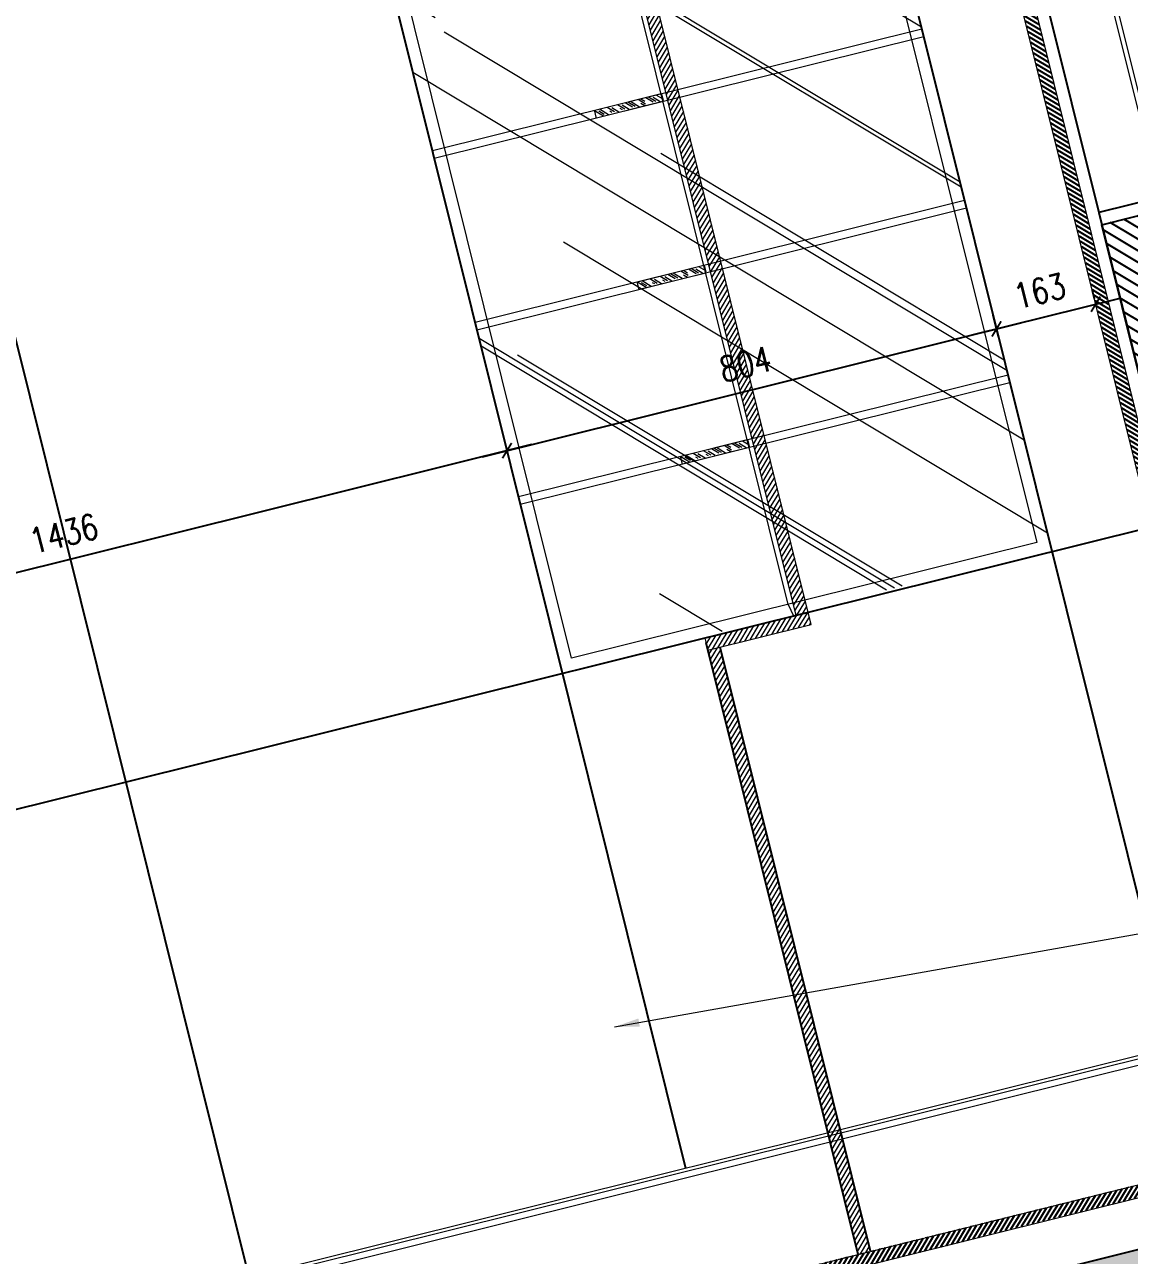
# Model space of a CAD drawing. Header units: inches. Extents: x 252212 to 296477, y 417293 to 492071.
# Drawn here: x 268753 to 270514, y 472488 to 474451 of the extents above; entities that cross this region are included whole.
import ezdxf

# ---------------------------------------------------------------- set-up
doc = ezdxf.new("R2010")
doc.units = ezdxf.units.IN
doc.header["$MEASUREMENT"] = 0
doc.linetypes.add('DASHED', pattern=[0.75, 0.5, -0.25])
doc.linetypes.add('HIDDEN', pattern=[0.375, 0.25, -0.125])
for name, color, linetype in [('0 toilet wall finishing', 8, 'Continuous'), ('8', 8, 'Continuous'), ('A-Hidden', 8, 'HIDDEN'), ('Layer1', 1, 'Continuous'), ('Layer3', 7, 'Continuous'), ('Layer7', 8, 'Continuous')]:
    doc.layers.add(name, color=color, linetype=linetype)
for name, color, linetype, lineweight in [('A-Dim-ID', 9, 'Continuous', 20), ('A-FLOR-SLAB', 5, 'Continuous', 40), ('A-RNDR-ALUM', 1, 'Continuous', 9), ('A-RNDR-PT36', 253, 'Continuous', 20), ('CQ Marble', 6, 'Continuous', 0), ('Glass', 4, 'Continuous', 0), ('Glass-Mirror', 4, 'Continuous', 0), ('GRC Hatch', 253, 'Continuous', 0), ('ID-NOTES', 3, 'Continuous', 0), ('Marble', 6, 'Continuous', 0)]:
    doc.layers.add(name, color=color, linetype=linetype, lineweight=lineweight)
doc.styles.add('ST9', font='romans.shx', dxfattribs={"width": 0.8})
doc.styles.add('ZZ-Dim All', font='romans.shx', dxfattribs={"width": 0.8})
doc.dimstyles.new('DIM 0200', dxfattribs={"dimscale": 200, "dimtxt": 1, "dimasz": 0.8, "dimexe": 0.5, "dimexo": 1, "dimgap": 0.4, "dimtad": 1, "dimdec": 0, "dimrnd": 10, "dimdsep": 46, "dimtxsty": 'ZZ-Dim All', "dimblk1": 'ARCHTICK', "dimblk2": 'ARCHTICK', "dimsah": 1, "dimcen": 1, "dimdle": 0.5, "dimclrd": 256, "dimclre": 256, "dimclrt": 256, "dimadec": 0, "dimazin": 2, "dimtfac": 1, "dimtdec": 0, "dimtix": 1, "dimtmove": 2, "dimatfit": 2, "dimfxl": 1, "dimfxlon": 1, "dimtolj": 1, "dimtzin": 0, "dimlwd": -1, "dimlwe": -1, "dimarcsym": 0})
doc.dimstyles.new('DIM-20', dxfattribs={"dimscale": 1000, "dimtxt": 0.044, "dimasz": 0.035, "dimexe": 0.022, "dimexo": 0.022, "dimgap": 0.022, "dimtad": 1, "dimdec": 0, "dimzin": 0, "dimdsep": 46, "dimtxsty": 'ST9', "dimblk1": 'ARCHTICK', "dimblk2": 'ARCHTICK', "dimsah": 1, "dimcen": 0.088, "dimdle": 0.04, "dimclrd": 256, "dimclre": 256, "dimclrt": 3, "dimadec": 0, "dimazin": 0, "dimtfac": 1, "dimtdec": 0, "dimtix": 1, "dimtofl": 0, "dimtmove": 1, "dimatfit": 3, "dimldrblk": 'CLOSED', "dimfxl": 1, "dimtolj": 1, "dimtzin": 0, "dimarcsym": 0})
pattern_1 = [(45, (-39154.6824, -48912.3394), (-4.4194174, 4.4194174), [])]

# ---------------------------------------------------------------- blocks, each defined once
blk = doc.blocks.new('GLAZ-4')
at = {"layer": 'A-RNDR-ALUM'}
blk.add_line((-50, 1775, 0), (-50, 550, 0), dxfattribs=at)
at = {"layer": 'A-RNDR-PT36'}
blk.add_line((-42.2, 570, 0), (-42.2, 1730, 0), dxfattribs=at)
blk = doc.blocks.new('GF-11_SEC B')
at = {"layer": 'Layer7', "ltscale": 300}
h = blk.add_hatch(dxfattribs=at)
h.set_pattern_fill('AR-CONC', color=256, scale=10, style=0)
h.set_pattern_definition([(130, (22218.07, 5882.544), (-71.726, -6.2752), [7.5, -82.5]), (185, (22218.07, 5882.544), (13.87513, 75.2192), [6, -66]), (79.5486, (22212.094, 5882.02), (-57.85094, 68.94395), [6.374, -70.1142]), (133.8158, (22218.07, 5902.54), (-106.7241, -16.5519), [11.25, -123.75]), (83.3644, (22209.18, 5901.16), (-93.4663, 97.4118), [9.561, -105.1713]), (188.8158, (22218.07, 5902.54), (-93.4662, 97.4119), [9, -99]), (159, (22208.07, 5897.544), (-59.6907, -40.2619), [7.5, -82.5]), (214, (22208.07, 5897.544), (-24.33153, 72.515), [6, -66]), (108.5486, (22203.1, 5894.19), (-84.02226, 32.25305), [6.374, -70.1142]), (142.5, (22218.07, 5882.544), (-1.215986, 33.289385), [0, -65.2, 0, -67, 0, -66.25]), (172.5, (22218.07, 5882.544), (-26.30695, 39.44117), [0, -38.2, 0, -63.7, 0, -25.25]), (212.5, (22240.37, 5882.544), (-53.38224, -2.25549), [0, -25, 0, -78, 0, -103.5]), (222.5, (22250.37, 5882.544), (-58.31862, 10.0105), [0, -32.5, 0, -51.8, 0, -73.5])])
h.paths.add_polyline_path([(18072.8, 2028.2), (18072.8, 1778.2), (22068.1, 1778.2), (22068.1, 2028.2)])
h.paths.add_polyline_path([(18072.8, -2471.8), (18072.8, -2671.8), (22068.1, -2671.8), (22068.1, -2471.8)])
at = {"layer": 'Layer7'}
h = blk.add_hatch(dxfattribs=at)
h.set_pattern_fill('ANSI31,_O', color=8, scale=5)
h.set_pattern_definition([(45, (-114263.253, 66663.318), (-11.2253202, 11.2253202), [])])
h.paths.add_polyline_path([(18422.8, 1778.2), (18072.8, 1778.2), (18072.8, 978.2), (18222.8, 978.2), (18222.8, 928.2), (18322.8, 928.2), (18322.8, 428.2), (18422.8, 428.2)])
h.paths.add_polyline_path([(18422.8, -871.8), (18322.8, -871.8), (18322.8, -1371.8), (18222.8, -1371.8), (18222.8, -1421.8), (18072.8, -1421.8), (18072.8, -2471.8), (18422.8, -2471.8)])
at = {"layer": 'CQ Marble'}
for p, q in [((22072.8, -2371.8), (18422.8, -2371.8)), ((22072.8, -2391.8), (18422.8, -2391.8))]:
    blk.add_line(p, q, dxfattribs=at)
at = {"layer": 'Layer1'}
blk.add_line((18422.8, -851.8), (18422.8, -2371.8), dxfattribs=at)
blk.add_lwpolyline([(18422.8, 408.2), (18422.8, -851.8)], dxfattribs=at)
at = {"layer": 'Layer1', "elevation": 0}
blk.add_lwpolyline([(18322.8, -851.8), (18422.8, -851.8)], dxfattribs=at)
at = {"layer": 'Layer3'}
blk.add_line((22072.8, -2471.8), (18072.8, -2471.8), dxfattribs=at)
at = {"layer": 'Layer3', "elevation": 0}
blk.add_lwpolyline([(18422.8, -871.8), (18322.8, -871.8), (18322.8, -1371.8), (18222.8, -1371.8), (18222.8, -1421.8), (18072.8, -1421.8), (18072.8, -2471.8), (18422.8, -2471.8), (18422.8, -871.8)], dxfattribs=at)
at = {"layer": 'A-FLOR-SLAB', "xscale": -1}
blk.add_blockref('GLAZ-4', (18272.8, -1371.8, 0), dxfattribs=at)
blk = doc.blocks.new('_ARCHTICK')
at = {"color": 0, "linetype": 'ByBlock', "const_width": 0.15}
blk.add_lwpolyline([(-0.5, -0.5), (0.5, 0.5)], dxfattribs=at)
blk = doc.blocks.new('*D126')
at = {"layer": 'A-Dim-ID', "lineweight": -2, "transparency": 16777216}
for p, q in [((269483.3, 473762.1), (270341.5, 473975.6)), ((270305.9, 473953.1), (270297.3, 473987.3)), ((269525.3, 473758.9), (269516.8, 473793.1))]:
    blk.add_line(p, q, dxfattribs=at)
at = {"layer": 'Defpoints', "color": 0, "transparency": 16777216}
for p in [(270302.7, 473965.9), (270311.2, 473931.7, 0), (269530.7, 473737.5, 0)]:
    blk.add_point(p, dxfattribs=at)
at = {"layer": 'A-Dim-ID', "lineweight": -2, "transparency": 16777216, "xscale": 20, "yscale": 20, "zscale": 20}
for p, rotation in [((270302.7, 473965.9), 13.9714232829857), ((269522.1, 473771.7), 193.9714232829857)]:
    blk.add_blockref('_ARCHTICK', p, dxfattribs=dict(at, rotation=rotation))
at = {"layer": 'A-Dim-ID', "color": 3, "transparency": 16777216, "insert": (269902.3, 473909.6), "char_height": 40, "attachment_point": 5, "rotation": 13.9714, "style": 'ST9'}
blk.add_mtext('\\A1;804', dxfattribs=at)
blk = doc.blocks.new('_CLOSED')
at = {"color": 0, "linetype": 'ByBlock'}
for p, q in [((-1, 0.167), (0, 0)), ((-1, 0.167), (-1, -0.167)), ((0, 0), (-1, -0.167)), ((0, 0), (-1, 0))]:
    blk.add_line(p, q, dxfattribs=at)
blk = doc.blocks.new('side')
at = {"layer": 'GRC Hatch'}
h = blk.add_hatch(dxfattribs=at)
h.set_pattern_fill('ANSI31', color=256, scale=50, angle=-13.9714, style=0)
h.set_pattern_definition(pattern_1)
h.paths.add_polyline_path([(150, 2434.7), (130, 2434.7), (130, 1013), (150, 1013)])
h = blk.add_hatch(dxfattribs=at)
h.set_pattern_fill('ANSI31', color=256, scale=50, angle=-13.9714, style=0)
h.set_pattern_definition(pattern_1)
h.paths.add_polyline_path([(150, 1013), (-20, 1013), (-20, 993), (150, 993)])
h = blk.add_hatch(dxfattribs=at)
h.set_pattern_fill('ANSI31', color=256, scale=50, angle=-13.9714, style=0)
h.set_pattern_definition([(45, (-117061.349, -46287.657), (-4.41941738, 4.41941738), [])])
h.paths.add_polyline_path([(-20, 993), (0, 993), (0, 0), (-20, 0)])
at = {"layer": 'Glass-Mirror', "lineweight": 0}
for p, q in [((122, 1033, 0), (122, 2414.7, 0)), ((122, 1033, 0), (126, 1013, 0)), ((130, 1013, 0), (126, 1013, 0))]:
    blk.add_line(p, q, dxfattribs=at)
at = {"layer": 'Glass-Mirror', "lineweight": 0, "elevation": 0}
for points in [[(123, 1861), (123, 1871), (122, 1872), (13, 1872), (12, 1871), (12, 1861), (13, 1860), (122, 1860)], [(123, 1579), (123, 1589), (122, 1590), (13, 1590), (12, 1589), (12, 1579), (13, 1578), (122, 1578)], [(123, 1292.3), (123, 1302.3), (122, 1303.3), (13, 1303.3), (12, 1302.3), (12, 1292.3), (13, 1291.3), (122, 1291.3)]]:
    blk.add_lwpolyline(points, close=True, dxfattribs=at)
at = {"layer": 'GRC Hatch', "linetype": 'Continuous'}
for p, q in [((24.1, 1860, 0), (12.6, 1871.6, 0)), ((26.1, 1862.3, 0), (19, 1869.4, 0)), ((32.6, 1860, 0), (20.6, 1872, 0)), ((43, 1862.3, 0), (33.3, 1872, 0)), ((38.8, 1862.3, 0), (36, 1865.1, 0)), ((49.6, 1860, 0), (40.2, 1869.4, 0)), ((60, 1862.3, 0), (50.3, 1872, 0)), ((55.8, 1862.3, 0), (52.9, 1865.1, 0)), ((66.5, 1860, 0), (57.2, 1869.4, 0)), ((72.7, 1862.3, 0), (63, 1872, 0)), ((77, 1862.3, 0), (67.3, 1872, 0)), ((83.5, 1860, 0), (71.5, 1872, 0)), ((93.9, 1862.3, 0), (84.2, 1872, 0)), ((92, 1860, 0), (86.9, 1865.1, 0)), ((93.9, 1866.6, 0), (88.5, 1872, 0)), ((106.7, 1862.3, 0), (97, 1872, 0)), ((110.9, 1862.3, 0), (101.2, 1872, 0)), ((117.4, 1860, 0), (108.1, 1869.4, 0)), ((123, 1863, 0), (113.9, 1872, 0)), ((24.1, 1578, 0), (12.6, 1589.6, 0)), ((26.1, 1580.3, 0), (19, 1587.4, 0)), ((32.6, 1578, 0), (20.6, 1590, 0)), ((43, 1580.3, 0), (33.3, 1590, 0)), ((38.8, 1580.3, 0), (36, 1583.1, 0)), ((49.6, 1578, 0), (40.2, 1587.4, 0)), ((60, 1580.3, 0), (50.3, 1590, 0)), ((55.8, 1580.3, 0), (52.9, 1583.1, 0)), ((66.5, 1578, 0), (57.2, 1587.4, 0)), ((72.7, 1580.3, 0), (63, 1590, 0)), ((77, 1580.3, 0), (67.3, 1590, 0)), ((83.5, 1578, 0), (71.5, 1590, 0)), ((93.9, 1580.3, 0), (84.2, 1590, 0)), ((92, 1578, 0), (86.9, 1583.1, 0)), ((93.9, 1584.5, 0), (88.5, 1590, 0)), ((106.7, 1580.3, 0), (97, 1590, 0)), ((110.9, 1580.3, 0), (101.2, 1590, 0)), ((117.4, 1578, 0), (108.1, 1587.4, 0)), ((123, 1580.9, 0), (113.9, 1590, 0)), ((24.1, 1291.3, 0), (12.6, 1302.9, 0)), ((26.1, 1293.6, 0), (19, 1300.7, 0)), ((32.6, 1291.3, 0), (20.6, 1303.3, 0)), ((43, 1293.6, 0), (33.3, 1303.3, 0)), ((38.8, 1293.6, 0), (36, 1296.5, 0)), ((49.6, 1291.3, 0), (40.2, 1300.7, 0)), ((60, 1293.6, 0), (50.3, 1303.3, 0)), ((55.8, 1293.6, 0), (52.9, 1296.5, 0)), ((66.5, 1291.3, 0), (57.2, 1300.7, 0)), ((72.7, 1293.6, 0), (63, 1303.3, 0)), ((77, 1293.6, 0), (67.3, 1303.3, 0)), ((83.5, 1291.3, 0), (71.5, 1303.3, 0)), ((93.9, 1293.6, 0), (84.2, 1303.3, 0)), ((92, 1291.3, 0), (86.9, 1296.5, 0)), ((93.9, 1297.9, 0), (88.5, 1303.3, 0)), ((106.7, 1293.6, 0), (97, 1303.3, 0)), ((110.9, 1293.6, 0), (101.2, 1303.3, 0)), ((117.4, 1291.3, 0), (108.1, 1300.7, 0)), ((123, 1294.3, 0), (113.9, 1303.3, 0))]:
    blk.add_line(p, q, dxfattribs=at)
at = {"layer": 'Layer1', "color": 6}
for p, q in [((-20, 0), (-20, 1005, 0)), ((0, 0), (0, 993, 0))]:
    blk.add_line(p, q, dxfattribs=at)
at = {"layer": 'Marble'}
blk.add_line((130, 1013, 0), (130, 2434.7, 0), dxfattribs=at)
at = {"layer": 'Marble', "elevation": 0}
blk.add_lwpolyline([(150, 1013), (-20, 1013), (-20, 993), (150, 993), (150, 2454.7), (-20, 2454.7), (-20, 2434.7), (150, 2434.7)], dxfattribs=at)
blk = doc.blocks.new('*D325')
at = {"layer": 'A-Dim-ID', "lineweight": -2, "transparency": 16777216}
for p, q in [((269561, 473781.4), (268090.2, 473415.5)), ((269520, 473780.2), (269516.8, 473793.1)), ((268126.9, 473433.6), (268123.7, 473446.5))]:
    blk.add_line(p, q, dxfattribs=at)
at = {"layer": 'Defpoints', "color": 0, "transparency": 16777216}
for p in [(269525.3, 473758.9), (268129, 473425.1), (268132.2, 473412.3, 0)]:
    blk.add_point(p, dxfattribs=at)
at = {"layer": 'A-Dim-ID', "lineweight": -2, "transparency": 16777216, "xscale": 20, "yscale": 20, "zscale": 20}
for p, rotation in [((269522.1, 473771.7), 13.9714232829857), ((268129, 473425.1), 193.9714232829857)]:
    blk.add_blockref('_ARCHTICK', p, dxfattribs=dict(at, rotation=rotation))
at = {"layer": 'A-Dim-ID', "color": 3, "transparency": 16777216, "insert": (268815.5, 473639.2), "char_height": 40, "attachment_point": 5, "rotation": 13.9714, "style": 'ST9'}
blk.add_mtext('\\A1;1436', dxfattribs=at)
blk = doc.blocks.new('*D326')
at = {"layer": 'A-Dim-ID', "lineweight": -2, "transparency": 16777216}
for p, q in [((270263.8, 473956.3), (270499.7, 474014.9)), ((270458.7, 474013.8), (270455.5, 474026.6)), ((270300.5, 473974.4), (270297.3, 473987.3))]:
    blk.add_line(p, q, dxfattribs=at)
at = {"layer": 'Defpoints', "color": 0, "transparency": 16777216}
for p in [(270460.8, 474005.3), (270464, 473992.4, 0), (270305.9, 473953.1)]:
    blk.add_point(p, dxfattribs=at)
at = {"layer": 'A-Dim-ID', "lineweight": -2, "transparency": 16777216, "xscale": 20, "yscale": 20, "zscale": 20}
for p, rotation in [((270460.8, 474005.3), 13.9714232829857), ((270302.7, 473965.9), 193.9714232829857)]:
    blk.add_blockref('_ARCHTICK', p, dxfattribs=dict(at, rotation=rotation))
at = {"layer": 'A-Dim-ID', "color": 3, "transparency": 16777216, "insert": (270371.6, 474026.4), "char_height": 40, "attachment_point": 5, "rotation": 13.9714, "style": 'ST9'}
blk.add_mtext('\\A1;163', dxfattribs=at)

msp = doc.modelspace()

# ---------------------------------------------------------------- hatches: boundary and pattern name
at = {"layer": 'Glass', "lineweight": 0}
h = msp.add_hatch(dxfattribs=at)
h.set_pattern_fill('AR-RROOF', color=256, scale=300, angle=58.9714)
h.set_pattern_definition([(148.9714, (291611.94, 475349.5), (-410.921, 597.2803), [4500, -600, 1500, -300]), (148.9714, (291347.35, 475683.7), (462.744, 187.2676), [900, -99, 1800, -225]), (148.9714, (291614.84, 475645.34), (-1233.1715, 976.3652), [2400, -420, 1200, -300])])
h.paths.add_polyline_path([(270389.9, 473615.4), (270047.4, 474992), (269267.5, 474795.4), (269610, 473418.8)])
at = {"layer": 'Layer7'}
h = msp.add_hatch(dxfattribs=at)
h.set_pattern_fill('ANSI31', color=256, scale=50, angle=13.9714, style=0)
h.set_pattern_definition([(148.971423, (302406.996, 482976.272), (3.2216596, 5.3556895), [])])
h.paths.add_polyline_path([(270813.2, 472671.7), (270793.8, 472666.9), (270045.4, 475675.1), (270064.8, 475680)])
h = msp.add_hatch(dxfattribs=at)
h.set_pattern_fill('ANSI31', color=256, scale=50, style=0)
h.set_pattern_definition([(58.971423, (251864.537, 417553.81), (-5.3556895, 3.22165956), [])])
h.paths.add_polyline_path([(267290.6, 471795.3), (270832.7, 472676.5), (270837.5, 472657.1), (267295.4, 471775.8)])

# ---------------------------------------------------------------- linework, layer by layer
at = {"layer": '0 toilet wall finishing', "ltscale": 0.1}
for p, q in [((269911.3, 475538.7, 0), (270587.4, 472821.6, 0)), ((269130.8, 475344.6, 0), (269806.9, 472627.4, 0)), ((268434.3, 475171.3, 0), (269110.3, 472454.1, 0)), ((270549.3, 473649.9, 0), (267278.9, 472836.2, 0))]:
    msp.add_line(p, q, dxfattribs=at)
at = {"layer": '8', "color": 6, "lineweight": 0, "ltscale": 5}
for p, q in [((267484.7, 472049.6, 0), (270740.7, 472859.7, 0)), ((267502.9, 472038.7, 0), (270724.9, 472840.3, 0))]:
    msp.add_line(p, q, dxfattribs=at)
at = {"layer": '8', "color": 8, "lineweight": 0, "ltscale": 5}
msp.add_line((267485.9, 472044.8, 0), (270732.2, 472852.5, 0), dxfattribs=at)
at = {"layer": '8', "color": 6, "lineweight": 0, "ltscale": 5, "elevation": 0}
msp.add_lwpolyline([(270813.2, 472671.7), (270793.8, 472666.9), (270045.4, 475675.1), (270064.8, 475680)], close=True, dxfattribs=at)
at = {"layer": 'A-Hidden', "linetype": 'DASHED', "lineweight": 0, "ltscale": 10}
msp.add_line((266586.4, 471620.1, 0), (273235.3, 473274.3, 0), dxfattribs=at)
at = {"layer": 'Glass', "lineweight": 0, "elevation": 0}
for points in [[(269266.9, 474797.8), (270047.4, 474992), (270391.1, 473610.5), (269610.6, 473416.3)], [(269291.1, 474783.3), (270032.8, 474967.8), (270366.8, 473625.1), (269625.2, 473440.6)]]:
    msp.add_lwpolyline(points, close=True, dxfattribs=at)
for points in [[(270183.7, 474444.1), (269403.1, 474249.9), (269406, 474238.3), (270186.6, 474432.5), (270183.7, 474444.1)], [(270251.8, 474170.5), (269471.2, 473976.3), (269474.1, 473964.6), (270254.7, 474158.8), (270251.8, 474170.5)], [(270321, 473892.3), (269540.4, 473698.1), (269543.3, 473686.4), (270323.9, 473880.6), (270321, 473892.3)]]:
    msp.add_lwpolyline(points, dxfattribs=at)
at = {"layer": 'Marble', "ltscale": 1000, "elevation": 0}
msp.add_lwpolyline([(269266.9, 474797.8), (270047.4, 474992), (270391.1, 473610.5), (269610.6, 473416.3)], close=True, dxfattribs=at)

# ---------------------------------------------------------------- block references
at = {"xscale": -1, "rotation": 13.97142328298426}
msp.add_blockref('GF-11_SEC B', (288137.8, 479426.1, 0), dxfattribs=at)
at = {"rotation": 13.97142328298567}
msp.add_blockref('side', (270101.5, 472494.6, 0), dxfattribs=at)

# ---------------------------------------------------------------- dimensions: what is measured, and where the dimension line sits
at = {"layer": 'A-Dim-ID'}
for base, p1, p2, picture, middle in [((270460.8, 474005.3, 0), (270305.9, 473953.1, 0), (270464, 473992.4, 0), '*D326', (270371.6, 474026.4, 0)), ((270302.7, 473965.9, 0), (269530.7, 473737.5, 0), (270311.2, 473931.7, 0), '*D126', (269902.3, 473909.6, 0)), ((268129, 473425.1, 0), (269525.3, 473758.9, 0), (268132.2, 473412.3, 0), '*D325', (268815.5, 473639.2, 0))]:
    dim = msp.add_linear_dim(base=base, p1=p1, p2=p2, angle=13.9714, dimstyle='DIM-20', override={"dimtxt": 0.04, "dimasz": 0.02}, dxfattribs=at)
    dim.commit()
    dim.dimension.update_dxf_attribs({"geometry": picture, "text_midpoint": middle})

# ---------------------------------------------------------------- leaders
at = {"layer": 'ID-NOTES'}
msp.add_leader([(269693.4, 472852.5, 0), (270619.5, 473017.5, 0), (271613.2, 473264.7, 0)], dimstyle='DIM 0200', override={"dimasz": 0.2, "dimtad": 0, "dimclrd": 8}, dxfattribs=at)

doc.saveas('drawing.dxf')
